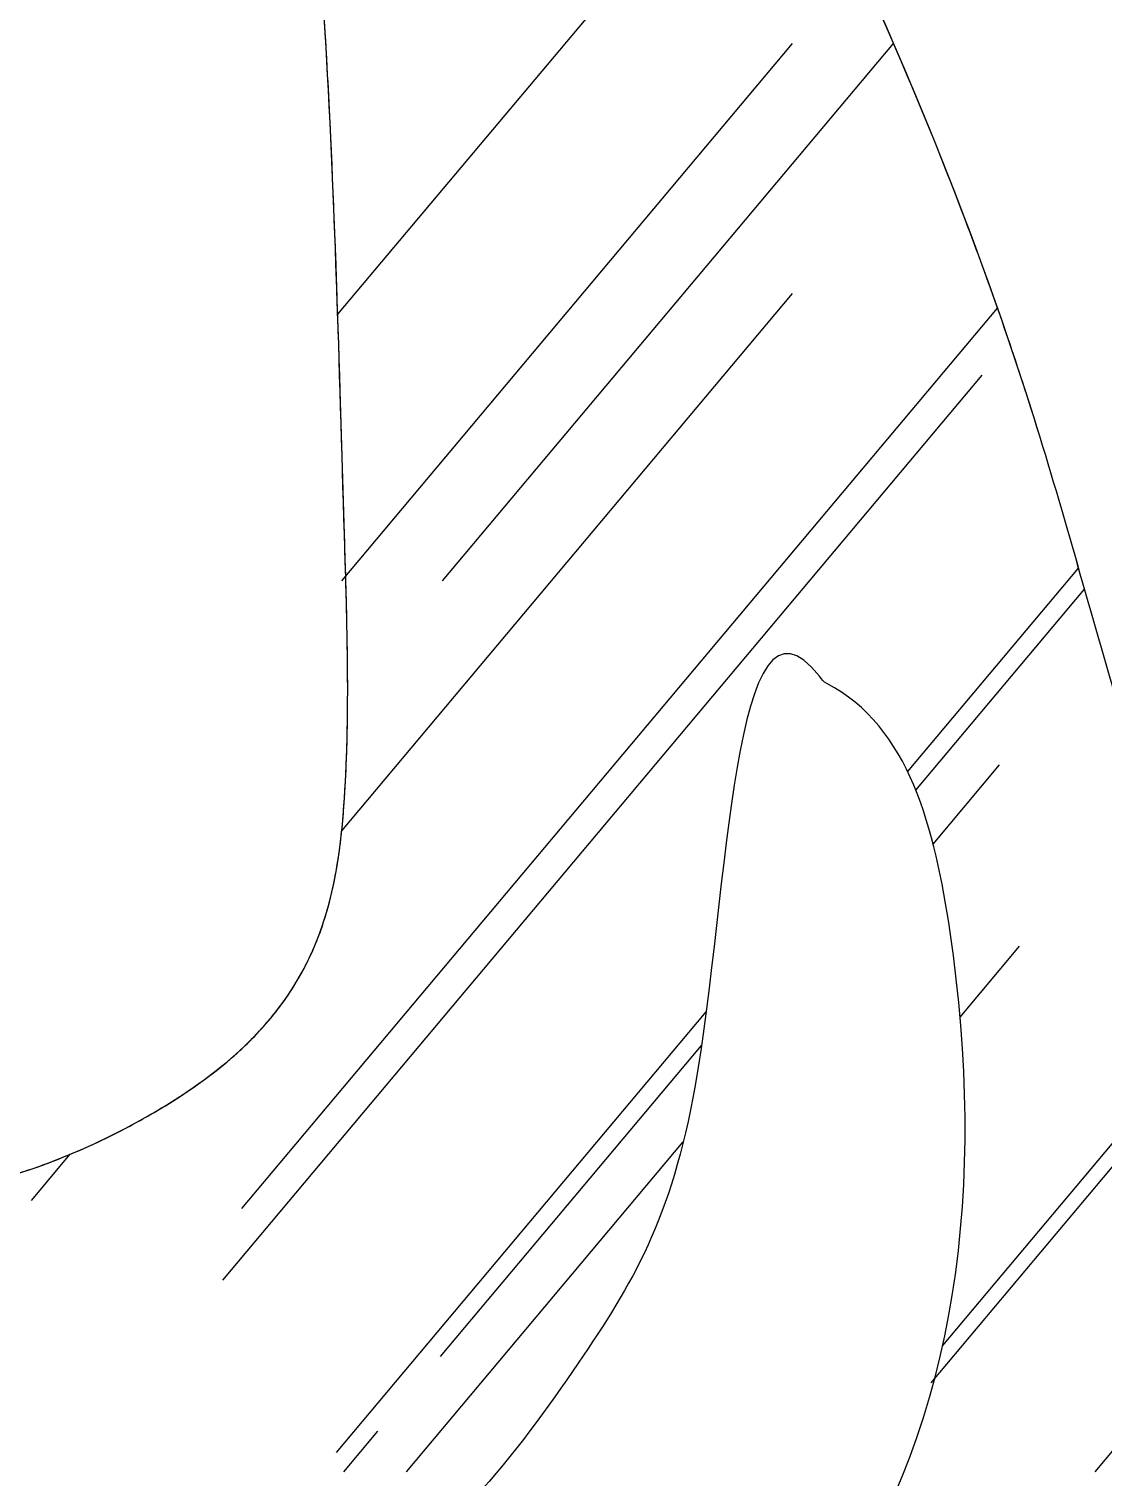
# Model space of a CAD drawing. Header units: millimetres. Extents: x 512961 to 1001058, y -961995 to -458543.
# Drawn here: x 935090.8 to 935134.3, y -884563.8 to -884505.2 of the extents above; entities that cross this region are included whole.
import ezdxf

# ---------------------------------------------------------------- set-up
doc = ezdxf.new("R2010")
doc.units = ezdxf.units.MM
doc.header["$MEASUREMENT"] = 0
doc.layers.add('填充', color=250, linetype='CONTINUOUS', lineweight=25)

msp = doc.modelspace()

# ---------------------------------------------------------------- linework, layer by layer
at = {"layer": '填充'}
for p, q in [((935103.343, -884516.728), (935121.063, -884495.61)), ((935103.506, -884527.513), (935121.751, -884505.769)), ((935107.586, -884527.513), (935125.831, -884505.769)), ((935127.357, -884559.963), (935170.645, -884508.374)), ((935103.506, -884537.624), (935121.751, -884515.88)), ((935099.468, -884552.908), (935130.037, -884516.478)), ((935098.698, -884555.809), (935129.42, -884519.196)), ((935126.407, -884535.241), (935133.317, -884527.006)), ((935126.734, -884535.981), (935133.558, -884527.849)), ((935127.439, -884538.163), (935130.127, -884534.959)), ((935133.992, -884563.566), (935154.748, -884538.83)), ((935128.531, -884545.164), (935130.933, -884542.302)), ((935103.294, -884562.786), (935118.252, -884544.96)), ((935127.825, -884558.46), (935138.601, -884545.618)), ((935107.502, -884558.901), (935118.065, -884546.312)), ((935106.123, -884563.566), (935117.327, -884550.214)), ((935090.95, -884552.587), (935092.517, -884550.72)), ((935103.588, -884563.566), (935104.967, -884561.922))]:
    msp.add_line(p, q, dxfattribs=at)
for points in [[(935066.739, -884085.413), (935069.931, -884081.942), (935078.845, -884098.744), (935100.5, -884108.926), (935113.749, -884109.18), (935128.782, -884103.072), (935134.4, -884088.881), (935138.717, -884100.526), (935148.14, -884109.435), (935165.209, -884112.489), (935177.95, -884106.889), (935188.141, -884100.015), (935193.999, -884093.142), (935201.134, -884082.196), (935207.755, -884096.961), (935212.849, -884125.219), (935212.597, -884144.312), (935204.955, -884161.877), (935193.999, -884171.551), (935183.043, -884173.588), (935166.994, -884171.296), (935162.409, -884161.368), (935155.274, -884149.403), (935146.611, -884143.801), (935137.752, -884146.584), (935145.083, -884156.176), (935145.586, -884162.19), (935145.586, -884183.744), (935144.081, -884197.776), (935143.079, -884213.316), (935151.104, -884227.351), (935168.439, -884240.528), (935184.516, -884242.537), (935184.516, -884246.152), (935171.654, -884250.167), (935149.007, -884275.578), (935137.669, -884291.117), (935136.369, -884310.222), (935143.237, -884349.609), (935156.933, -884372.091), (935175.191, -884390.663), (935183.994, -884393.595), (935177.801, -884393.92), (935168.019, -884393.92), (935171.277, -884399.786), (935181.711, -884410.538), (935192.144, -884414.772), (935204.209, -884414.772), (935217.253, -884414.447), (935230.622, -884411.84), (935246.271, -884410.863), (935255.4, -884410.863), (935263.228, -884413.143), (935268.769, -884415.424), (935269.095, -884418.684), (935261.271, -884414.447), (935247.249, -884414.12), (935233.88, -884417.054), (935220.188, -884424.872), (935197.69, -884433.345), (935186.93, -884436.277), (935170.303, -884434.322), (935159.217, -884429.108), (935146.826, -884420.311), (935144.868, -884411.515), (935139.328, -884417.704), (935139.002, -884434.322), (935146.173, -884448.331), (935158.89, -884454.522), (935177.801, -884455.824), (935192.797, -884451.263), (935170.34, -884470.78), (935156.887, -884497.01), (935144.747, -884516.682), (935136.86, -884539.084), (935137.217, -884569.411), (935169.613, -884626.738), (935183.677, -884634.026), (935207.639, -884646.516), (935223.786, -884649.118), (935239.928, -884650.68), (935256.075, -884651.2), (935213.366, -884670.978), (935199.302, -884648.077), (935179.511, -884637.669), (935162.325, -884637.149), (935145.134, -884643.914), (935143.573, -884655.884), (935143.051, -884669.937), (935151.383, -884672.019), (935159.198, -884674.101), (935167.53, -884664.213), (935171.696, -884661.611), (935184.721, -884668.897), (935188.365, -884685.032), (935172.74, -884711.576), (935159.198, -884731.352), (935147.217, -884753.732), (935141.061, -884782.275), (935143.415, -884813.314), (935161.77, -884842.001), (935169.772, -884868.806), (935178.244, -884875.861), (935166.006, -884871.629), (935154.24, -884877.742), (935147.651, -884889.5), (935149.062, -884902.197), (935160.358, -884911.602), (935166.948, -884908.31), (935174.949, -884896.553), (935183.421, -884893.261), (935208.366, -884897.024), (935218.716, -884910.663), (935220.128, -884923.829), (935205.542, -884928.063), (935174.031, -884950.238), (935173.178, -884969.786), (935173.602, -884982.109), (935183.384, -884995.284), (935200.397, -885000.382), (935219.531, -884997.408), (935223.362, -884991.033), (935224.21, -884975.31), (935217.406, -884966.388), (935208.049, -884974.886), (935204.223, -884972.336), (935195.295, -884960.437), (935199.969, -884948.538), (935216.982, -884940.039), (935242.496, -884946.84), (935255.255, -884965.111), (935257.804, -884985.509), (935248.023, -885005.48), (935235.692, -885015.679), (935218.254, -885020.78), (935213.152, -885018.656), (935206.777, -885004.206), (935195.295, -884995.708), (935176.156, -884991.033), (935157.017, -884994.008), (935142.986, -885005.056), (935141.541, -885053.074), (935157.446, -885073.471), (935168.499, -885069.647), (935168.928, -885057.324), (935162.973, -885041.601), (935156.593, -885027.154), (935161.696, -885020.78), (935185.937, -885014.405), (935200.821, -885032.252), (935188.062, -885048.826), (935159.566, -885091.319), (935159.566, -885113.982), (935161.705, -885134.509), (935168.979, -885152.895), (935170.494, -885154.852), (935161.029, -885152.877), (935153.117, -885149.912), (935147.464, -885149.771), (935137.493, -885152.603)], [(935066.739, -884085.413), (935060.051, -884107.968), (935065.07, -884157.81), (935081.511, -884172.012), (935092.937, -884174.518), (935101.572, -884172.29), (935106.591, -884165.887), (935111.326, -884150.849), (935121.638, -884145.002), (935132.785, -884143.33), (935137.711, -884146.472), (935126.084, -884152.126), (935120.739, -884163.431), (935125.632, -884202.354), (935122.514, -884214.364), (935109.159, -884229.489), (935096.693, -884238.386), (935082.452, -884240.609), (935085.122, -884247.725), (935094.47, -884253.063), (935112.719, -884264.63), (935126.965, -884283.756), (935132.752, -884305.998), (935132.752, -884321.123), (935102.006, -884389.542), (935091.017, -884394.346), (935078.654, -884399.379), (935090.099, -884402.353), (935100.631, -884395.948), (935104.983, -884397.32), (935098.343, -884405.786), (935064.744, -884416.703), (935050.769, -884414), (935035.894, -884412.648), (935020.115, -884412.648), (935006.144, -884417.603), (935026.877, -884418.954), (935044.459, -884420.306), (935058.434, -884429.765), (935074.661, -884433.818), (935089.535, -884433.818), (935100.356, -884434.27), (935112.076, -884434.27), (935121.54, -884427.062), (935127.85, -884415.801), (935132.361, -884423.009), (935133.712, -884433.368), (935126.951, -884442.378), (935117.034, -884451.837), (935104.41, -884452.737), (935077.815, -884452.287), (935092.69, -884459.043), (935110.272, -884476.61), (935131.392, -884520.533), (935134.887, -884532.462), (935139.253, -884550.211), (935128.127, -884592.518)], [(934864.477, -884729.515), (934860.091, -884698.509), (934871.425, -884672.076), (934892.208, -884658.387), (934916.301, -884644.698), (934930.942, -884638.091), (934948.422, -884637.62), (934962.118, -884638.091), (934973.456, -884639.506), (934980.068, -884639.035), (934978.176, -884633.843), (934968.26, -884626.764), (934959.285, -884613.075), (934953.618, -884603.164), (934937.555, -884586.642), (934923.384, -884581.923), (934899.767, -884582.394), (934876.621, -884588.531), (934865.758, -884600.331), (934863.395, -884612.602), (934864.812, -884624.402), (934867.175, -884630.539), (934868.591, -884622.987), (934873.787, -884614.49), (934879.929, -884611.658), (934894.1, -884617.323), (934899.767, -884623.931), (934902.6, -884631.483), (934902.6, -884641.868), (934899.767, -884649.891), (934891.738, -884652.25), (934877.096, -884653.668), (934868.121, -884648.002), (934861.033, -884642.812), (934854.42, -884636.202), (934847.808, -884625.82), (934847.808, -884619.212), (934847.337, -884607.883), (934853.474, -884586.171), (934865.287, -884572.009), (934877.096, -884567.29), (934894.1, -884565.875), (934908.271, -884564.931), (934924.801, -884568.234), (934929.996, -884570.123), (934926.953, -884559.234), (934926.734, -884548.197), (934929.162, -884540.692), (934933.137, -884537.381), (934939.102, -884534.954), (934945.729, -884534.07), (934951.917, -884534.292), (934956.111, -884536.941), (934958.544, -884540.692), (934961.191, -884547.535), (934960.972, -884554.819), (934960.086, -884559.456), (934951.917, -884558.351), (934947.276, -884558.351), (934943.52, -884559.234), (934941.535, -884564.09), (934941.535, -884568.946), (934944.848, -884573.361), (934955.892, -884582.189), (934961.857, -884585.943), (934969.588, -884596.537), (934970.911, -884599.627), (934969.145, -884585.281), (934968.926, -884576.893), (934970.469, -884563.428), (934975.329, -884552.17), (934981.956, -884544.446), (935007.362, -884533.849), (935022.6, -884533.849), (935037.182, -884540.914), (935046.902, -884547.093), (935055.244, -884552.474), (935051.162, -884542.442), (935052.103, -884531.499), (935059.298, -884521.496), (935063.991, -884513.991), (935074.63, -884516.178), (935081.2, -884524.934), (935084.015, -884538.691), (935086.205, -884547.133), (935085.268, -884550.571), (935098.866, -884546.975), (935103.615, -884536.305), (935103.615, -884525.638), (935102.823, -884505.087), (935099.262, -884484.934), (935087.398, -884468.338), (935068.022, -884456.088), (935032.428, -884441.467), (935020.168, -884437.908), (935006.328, -884434.353), (934988.927, -884432.773), (934992.091, -884444.231), (934995.652, -884454.901), (934996.444, -884470.313), (934991.299, -884495.209), (934981.019, -884514.177), (934961.247, -884529.985), (934923.281, -884538.677), (934895.205, -884535.912), (934877.804, -884526.427), (934864.355, -884516.153), (934855.655, -884505.087), (934851.703, -884489.282), (934852.491, -884476.636), (934857.24, -884465.571), (934866.732, -884456.088), (934876.616, -884455.692), (934891.645, -884459.644), (934899.553, -884470.313), (934901.925, -884480.587), (934901.137, -884494.417), (934899.949, -884498.764), (934897.181, -884499.951), (934893.224, -884496.789), (934888.48, -884492.048), (934883.736, -884490.862), (934877.012, -884492.837), (934871.476, -884499.16), (934871.476, -884507.854), (934876.616, -884514.572), (934894.809, -884517.339), (934905.881, -884520.5), (934924.861, -884519.315), (934945.426, -884516.548), (934965.198, -884501.136), (934970.343, -884480.587), (934979.043, -884453.716), (934976.667, -884438.7), (934970.343, -884428.03), (934961.247, -884421.312), (934955.71, -884422.103), (934955.047, -884433.168), (934953.73, -884454.901), (934949.382, -884465.571), (934942.196, -884446.956), (934936.642, -884426.13), (934919.963, -884404.606), (934908.849, -884400.443), (934880.334, -884377.1), (934860.286, -884353.502), (934847.568, -884331.15), (934841.93, -884305.567)]]:
    msp.add_spline(points, degree=3, dxfattribs=at)
for points, knots in [([(935137.711, -884147.232), (935136.868, -884149.005), (935122.543, -884150.639), (935118.224, -884173.032), (935128.419, -884193.112), (935122.844, -884217.631), (935109.665, -884227.756), (935099.554, -884241.372), (935079.321, -884236.264), (935085.257, -884250.108), (935098.064, -884253.686), (935114.186, -884264.175), (935128.322, -884282.763), (935133.283, -884303.456), (935132.874, -884340.565), (935118.897, -884382.272), (935092.336, -884394.601), (935071.517, -884398.589), (935092.847, -884405.932), (935096.967, -884394.291), (935108.773, -884397.845), (935087.766, -884414.469), (935072.051, -884419.39), (935050.608, -884413.363), (935035.195, -884412.861), (935022.149, -884410.957), (934996.312, -884419.739), (935028.521, -884419.186), (935044.529, -884417.632), (935057.718, -884431.518), (935074.071, -884434.398), (935088.22, -884433.611), (935100.556, -884434.143), (935112.529, -884435.559), (935122.765, -884429.011), (935126.605, -884410.605), (935133.295, -884424.238), (935135.473, -884434.026), (935126.038, -884442.734), (935117.96, -884453.792), (935101.379, -884452.536), (935065.792, -884449.447), (935098.884, -884459.709), (935114.522, -884481.971), (935128.492, -884508.915), (935134.289, -884530.646), (935136.222, -884536.871), (935136.86, -884539.084)], [142.556517, 142.556517, 142.556517, 142.556517, 152.114126, 162.579931, 195.411115, 205.795148, 222.681946, 235.498823, 247.561492, 253.922599, 262.931794, 281.013669, 300.972378, 320.20618, 332.864414, 395.641155, 405.677718, 416.848669, 426.745152, 437.06119, 440.880681, 449.885202, 479.451157, 491.36401, 503.864041, 517.069377, 529.475006, 546.862859, 561.620906, 575.744274, 589.741157, 602.189897, 611.253555, 621.062007, 631.018478, 641.821262, 648.937669, 657.680535, 667.107982, 678.577425, 689.169262, 711.429637, 725.102249, 745.902892, 786.690152, 797.093703, 802.815219, 802.815219, 802.815219, 802.815219]), ([(935055.309, -884552.404), (935055.783, -884551.594), (935049.093, -884541.411), (935051.166, -884530.55), (935059.472, -884523.427), (935062.966, -884511.138), (935075.909, -884515.436), (935082.804, -884525.462), (935082.2, -884537.261), (935087.534, -884545.162), (935082.77, -884554.871), (935101.877, -884548.167), (935103.978, -884536.779), (935103.49, -884522.254), (935103.075, -884505.233), (935101.082, -884484.336), (935087.699, -884466.498), (935063.468, -884453.284), (935041.031, -884443.828), (935019.337, -884437.552), (935007.012, -884434.843), (934984.303, -884427.544), (934992.582, -884444.821), (934996.522, -884455.79), (934996.763, -884465.379), (934996.407, -884470.911), (934996.386, -884471.209)], [764.892219, 764.892219, 764.892219, 764.892219, 773.645156, 782.83713, 793.14958, 800.557172, 809.647116, 818.808349, 830.560073, 837.859175, 840.841365, 852.612684, 862.386633, 871.314206, 888.525862, 905.652854, 922.726903, 941.911913, 974.115329, 984.799547, 996.758657, 1011.381105, 1021.329757, 1030.743295, 1043.658991, 1044.395907, 1044.395907, 1044.395907, 1044.395907]), ([(935055.309, -884552.404), (935055.783, -884551.594), (935049.093, -884541.411), (935051.166, -884530.55), (935059.472, -884523.427), (935062.966, -884511.138), (935075.909, -884515.436), (935082.804, -884525.462), (935082.2, -884537.261), (935087.534, -884545.162), (935082.77, -884554.871), (935101.877, -884548.167), (935103.978, -884536.779), (935103.49, -884522.254), (935103.075, -884505.233), (935101.082, -884484.336), (935087.699, -884466.498), (935063.468, -884453.284), (935041.031, -884443.828), (935019.337, -884437.552), (935007.012, -884434.843), (934984.303, -884427.544), (934992.582, -884444.821), (934996.522, -884455.79), (934996.763, -884465.379), (934996.407, -884470.911), (934996.386, -884471.209)], [764.892219, 764.892219, 764.892219, 764.892219, 773.645156, 782.83713, 793.14958, 800.557172, 809.647116, 818.808349, 830.560073, 837.859175, 840.841365, 852.612684, 862.386633, 871.314206, 888.525862, 905.652854, 922.726903, 941.911913, 974.115329, 984.799547, 996.758657, 1011.381105, 1021.329757, 1030.743295, 1043.658991, 1044.395907, 1044.395907, 1044.395907, 1044.395907]), ([(935090.061, -884451.648), (935082.777, -884451.198), (935070.887, -884451.027), (935098.884, -884459.709), (935114.522, -884481.971), (935128.492, -884508.915), (935134.289, -884530.646), (935136.222, -884536.871), (935136.86, -884539.084)], [697.904368, 697.904368, 697.904368, 697.904368, 711.429637, 725.102249, 745.902892, 786.690152, 797.093703, 802.815219, 802.815219, 802.815219, 802.815219]), ([(935103.062, -884509.559), (935102.992, -884508.072), (935102.872, -884505.811), (935102.726, -884503.537), (935102.67, -884502.761)], [884.787887, 884.787887, 884.787887, 884.787887, 888.525862, 890.461884, 890.461884, 890.461884, 890.461884]), ([(935103.062, -884509.559), (935102.992, -884508.072), (935102.872, -884505.811), (935102.726, -884503.537), (935102.67, -884502.761)], [884.787887, 884.787887, 884.787887, 884.787887, 888.525862, 890.461884, 890.461884, 890.461884, 890.461884]), ([(935103.062, -884509.559), (935102.992, -884508.072), (935102.872, -884505.811), (935102.726, -884503.537), (935102.67, -884502.761)], [884.787887, 884.787887, 884.787887, 884.787887, 888.525862, 890.461884, 890.461884, 890.461884, 890.461884]), ([(935103.692, -884528.291), (935103.67, -884527.406), (935103.567, -884524.12), (935103.474, -884520.862), (935103.4, -884518.487)], [869.110142, 869.110142, 869.110142, 869.110142, 871.314206, 877.292501, 877.292501, 877.292501, 877.292501]), ([(935103.692, -884528.291), (935103.67, -884527.406), (935103.567, -884524.12), (935103.474, -884520.862), (935103.4, -884518.487)], [869.110142, 869.110142, 869.110142, 869.110142, 871.314206, 877.292501, 877.292501, 877.292501, 877.292501]), ([(935103.692, -884528.291), (935103.67, -884527.406), (935103.567, -884524.12), (935103.474, -884520.862), (935103.4, -884518.487)], [869.110142, 869.110142, 869.110142, 869.110142, 871.314206, 877.292501, 877.292501, 877.292501, 877.292501]), ([(935131.359, -884520.428), (935131.37, -884520.463), (935132.637, -884524.454), (935134.289, -884530.646), (935136.222, -884536.871), (935136.86, -884539.084)], [786.598747, 786.598747, 786.598747, 786.598747, 786.690152, 797.093703, 802.815219, 802.815219, 802.815219, 802.815219]), ([(935103.369, -884538.722), (935103.488, -884537.925), (935103.672, -884535.897), (935103.734, -884533.823), (935103.744, -884532.564)], [860.299093, 860.299093, 860.299093, 860.299093, 862.386633, 865.550329, 865.550329, 865.550329, 865.550329]), ([(935103.369, -884538.722), (935103.488, -884537.925), (935103.672, -884535.897), (935103.734, -884533.823), (935103.744, -884532.564)], [860.299093, 860.299093, 860.299093, 860.299093, 862.386633, 865.550329, 865.550329, 865.550329, 865.550329]), ([(935103.369, -884538.722), (935103.488, -884537.925), (935103.672, -884535.897), (935103.734, -884533.823), (935103.744, -884532.564)], [860.299093, 860.299093, 860.299093, 860.299093, 862.386633, 865.550329, 865.550329, 865.550329, 865.550329]), ([(935098.412, -884547.343), (935098.568, -884547.221), (935098.878, -884546.97), (935099.169, -884546.716), (935099.313, -884546.586)], [852.2371214, 852.2371214, 852.2371214, 852.2371214, 852.6126844, 853.0061079, 853.0061079, 853.0061079, 853.0061079]), ([(935098.412, -884547.343), (935098.568, -884547.221), (935098.878, -884546.97), (935099.169, -884546.716), (935099.313, -884546.586)], [852.2371214, 852.2371214, 852.2371214, 852.2371214, 852.6126844, 853.0061079, 853.0061079, 853.0061079, 853.0061079]), ([(935098.412, -884547.343), (935098.568, -884547.221), (935098.878, -884546.97), (935099.169, -884546.716), (935099.313, -884546.586)], [852.2371214, 852.2371214, 852.2371214, 852.2371214, 852.6126844, 853.0061079, 853.0061079, 853.0061079, 853.0061079])]:
    msp.add_open_spline(points, degree=3, knots=knots, dxfattribs=at)
for points in [[(935121.063, -884495.61), (935123.94, -884501.311), (935126.582, -884507.203), (935128.835, -884513.177)], [(935103.4, -884518.487), (935103.306, -884515.51), (935103.202, -884512.54), (935103.062, -884509.559)], [(935103.4, -884518.487), (935103.306, -884515.51), (935103.202, -884512.54), (935103.062, -884509.559)], [(935103.4, -884518.487), (935103.306, -884515.51), (935103.202, -884512.54), (935103.062, -884509.559)], [(935128.835, -884513.177), (935129.743, -884515.583), (935130.587, -884518.003), (935131.359, -884520.428)], [(935103.744, -884532.564), (935103.754, -884531.148), (935103.73, -884529.72), (935103.692, -884528.291)], [(935103.744, -884532.564), (935103.754, -884531.148), (935103.73, -884529.72), (935103.692, -884528.291)], [(935103.744, -884532.564), (935103.754, -884531.148), (935103.73, -884529.72), (935103.692, -884528.291)], [(935103.092, -884540.177), (935103.206, -884539.696), (935103.296, -884539.211), (935103.369, -884538.722)], [(935103.092, -884540.177), (935103.206, -884539.696), (935103.296, -884539.211), (935103.369, -884538.722)], [(935103.092, -884540.177), (935103.206, -884539.696), (935103.296, -884539.211), (935103.369, -884538.722)], [(935102.859, -884541.043), (935102.946, -884540.756), (935103.023, -884540.467), (935103.092, -884540.177)], [(935102.859, -884541.043), (935102.946, -884540.756), (935103.023, -884540.467), (935103.092, -884540.177)], [(935102.859, -884541.043), (935102.946, -884540.756), (935103.023, -884540.467), (935103.092, -884540.177)], [(935102.654, -884541.665), (935102.728, -884541.458), (935102.796, -884541.251), (935102.859, -884541.043)], [(935102.654, -884541.665), (935102.728, -884541.458), (935102.796, -884541.251), (935102.859, -884541.043)], [(935102.654, -884541.665), (935102.728, -884541.458), (935102.796, -884541.251), (935102.859, -884541.043)], [(935102.289, -884542.566), (935102.424, -884542.268), (935102.545, -884541.967), (935102.654, -884541.665)], [(935102.289, -884542.566), (935102.424, -884542.268), (935102.545, -884541.967), (935102.654, -884541.665)], [(935102.289, -884542.566), (935102.424, -884542.268), (935102.545, -884541.967), (935102.654, -884541.665)], [(935102.002, -884543.155), (935102.104, -884542.96), (935102.2, -884542.764), (935102.289, -884542.566)], [(935102.002, -884543.155), (935102.104, -884542.96), (935102.2, -884542.764), (935102.289, -884542.566)], [(935102.002, -884543.155), (935102.104, -884542.96), (935102.2, -884542.764), (935102.289, -884542.566)], [(935101.508, -884544.01), (935101.688, -884543.727), (935101.852, -884543.443), (935102.002, -884543.155)], [(935101.508, -884544.01), (935101.688, -884543.727), (935101.852, -884543.443), (935102.002, -884543.155)], [(935101.508, -884544.01), (935101.688, -884543.727), (935101.852, -884543.443), (935102.002, -884543.155)], [(935101.094, -884544.617), (935101.241, -884544.416), (935101.379, -884544.214), (935101.508, -884544.01)], [(935101.094, -884544.617), (935101.241, -884544.416), (935101.379, -884544.214), (935101.508, -884544.01)], [(935101.094, -884544.617), (935101.241, -884544.416), (935101.379, -884544.214), (935101.508, -884544.01)], [(935100.647, -884545.193), (935100.805, -884545.002), (935100.953, -884544.81), (935101.094, -884544.617)], [(935100.647, -884545.193), (935100.805, -884545.002), (935100.953, -884544.81), (935101.094, -884544.617)], [(935100.647, -884545.193), (935100.805, -884545.002), (935100.953, -884544.81), (935101.094, -884544.617)], [(935099.882, -884546.04), (935100.157, -884545.76), (935100.412, -884545.478), (935100.647, -884545.193)], [(935099.882, -884546.04), (935100.157, -884545.76), (935100.412, -884545.478), (935100.647, -884545.193)], [(935099.882, -884546.04), (935100.157, -884545.76), (935100.412, -884545.478), (935100.647, -884545.193)], [(935099.313, -884546.586), (935099.512, -884546.405), (935099.701, -884546.223), (935099.882, -884546.04)], [(935099.313, -884546.586), (935099.512, -884546.405), (935099.701, -884546.223), (935099.882, -884546.04)], [(935099.313, -884546.586), (935099.512, -884546.405), (935099.701, -884546.223), (935099.882, -884546.04)], [(935097.25, -884548.184), (935097.657, -884547.91), (935098.046, -884547.629), (935098.412, -884547.343)], [(935097.25, -884548.184), (935097.657, -884547.91), (935098.046, -884547.629), (935098.412, -884547.343)], [(935097.25, -884548.184), (935097.657, -884547.91), (935098.046, -884547.629), (935098.412, -884547.343)], [(935096.065, -884548.935), (935096.472, -884548.693), (935096.869, -884548.442), (935097.25, -884548.184)], [(935096.065, -884548.935), (935096.472, -884548.693), (935096.869, -884548.442), (935097.25, -884548.184)], [(935096.065, -884548.935), (935096.472, -884548.693), (935096.869, -884548.442), (935097.25, -884548.184)], [(935094.402, -884549.849), (935094.967, -884549.562), (935095.525, -884549.256), (935096.065, -884548.935)], [(935094.402, -884549.849), (935094.967, -884549.562), (935095.525, -884549.256), (935096.065, -884548.935)], [(935094.402, -884549.849), (935094.967, -884549.562), (935095.525, -884549.256), (935096.065, -884548.935)], [(935093.102, -884550.467), (935093.536, -884550.274), (935093.971, -884550.067), (935094.402, -884549.849)], [(935093.102, -884550.467), (935093.536, -884550.274), (935093.971, -884550.067), (935094.402, -884549.849)], [(935093.102, -884550.467), (935093.536, -884550.274), (935093.971, -884550.067), (935094.402, -884549.849)], [(935091.412, -884551.151), (935091.967, -884550.95), (935092.534, -884550.72), (935093.102, -884550.467)], [(935091.412, -884551.151), (935091.967, -884550.95), (935092.534, -884550.72), (935093.102, -884550.467)], [(935091.412, -884551.151), (935091.967, -884550.95), (935092.534, -884550.72), (935093.102, -884550.467)], [(935090.181, -884551.556), (935090.581, -884551.439), (935090.993, -884551.303), (935091.412, -884551.151)], [(935090.181, -884551.556), (935090.581, -884551.439), (935090.993, -884551.303), (935091.412, -884551.151)], [(935090.181, -884551.556), (935090.581, -884551.439), (935090.993, -884551.303), (935091.412, -884551.151)]]:
    msp.add_open_spline(points, degree=3, dxfattribs=at)
at = {"layer": '填充', "start_tangent": (0.891251, -0.45351), "end_tangent": (0.891251, -0.45351)}
msp.add_spline([(935123.136, -884531.673), (935128.127, -884541.728), (935123.429, -884568.936), (935108.335, -884586.68), (935102.417, -884599.989), (935079.923, -884618.621), (935055.062, -884631.337), (935039.083, -884634.591), (935014.814, -884635.773), (934995.871, -884622.466), (934987.585, -884611.818), (934981.07, -884600.877), (934981.662, -884587.864), (934983.736, -884573.667), (934989.952, -884563.612), (935001.197, -884554.148), (935011.854, -884554.148), (935019.842, -884554.148), (935028.724, -884560.36), (935031.976, -884563.021), (935027.242, -884566.866), (935023.099, -884574.26), (935023.099, -884582.243), (935027.834, -884591.116), (935034.642, -884597.623), (935046.777, -884595.85), (935056.246, -884582.54), (935060.095, -884574.852), (935058.319, -884561.248), (935055.36, -884552.375), (935061.572, -884557.402), (935072.23, -884567.161), (935088.801, -884568.639), (935103.601, -884568.639), (935113.07, -884559.175), (935117.805, -884547.938), (935122.837, -884531.377), (935123.136, -884531.673)], degree=3, dxfattribs=at)

doc.saveas('drawing.dxf')
